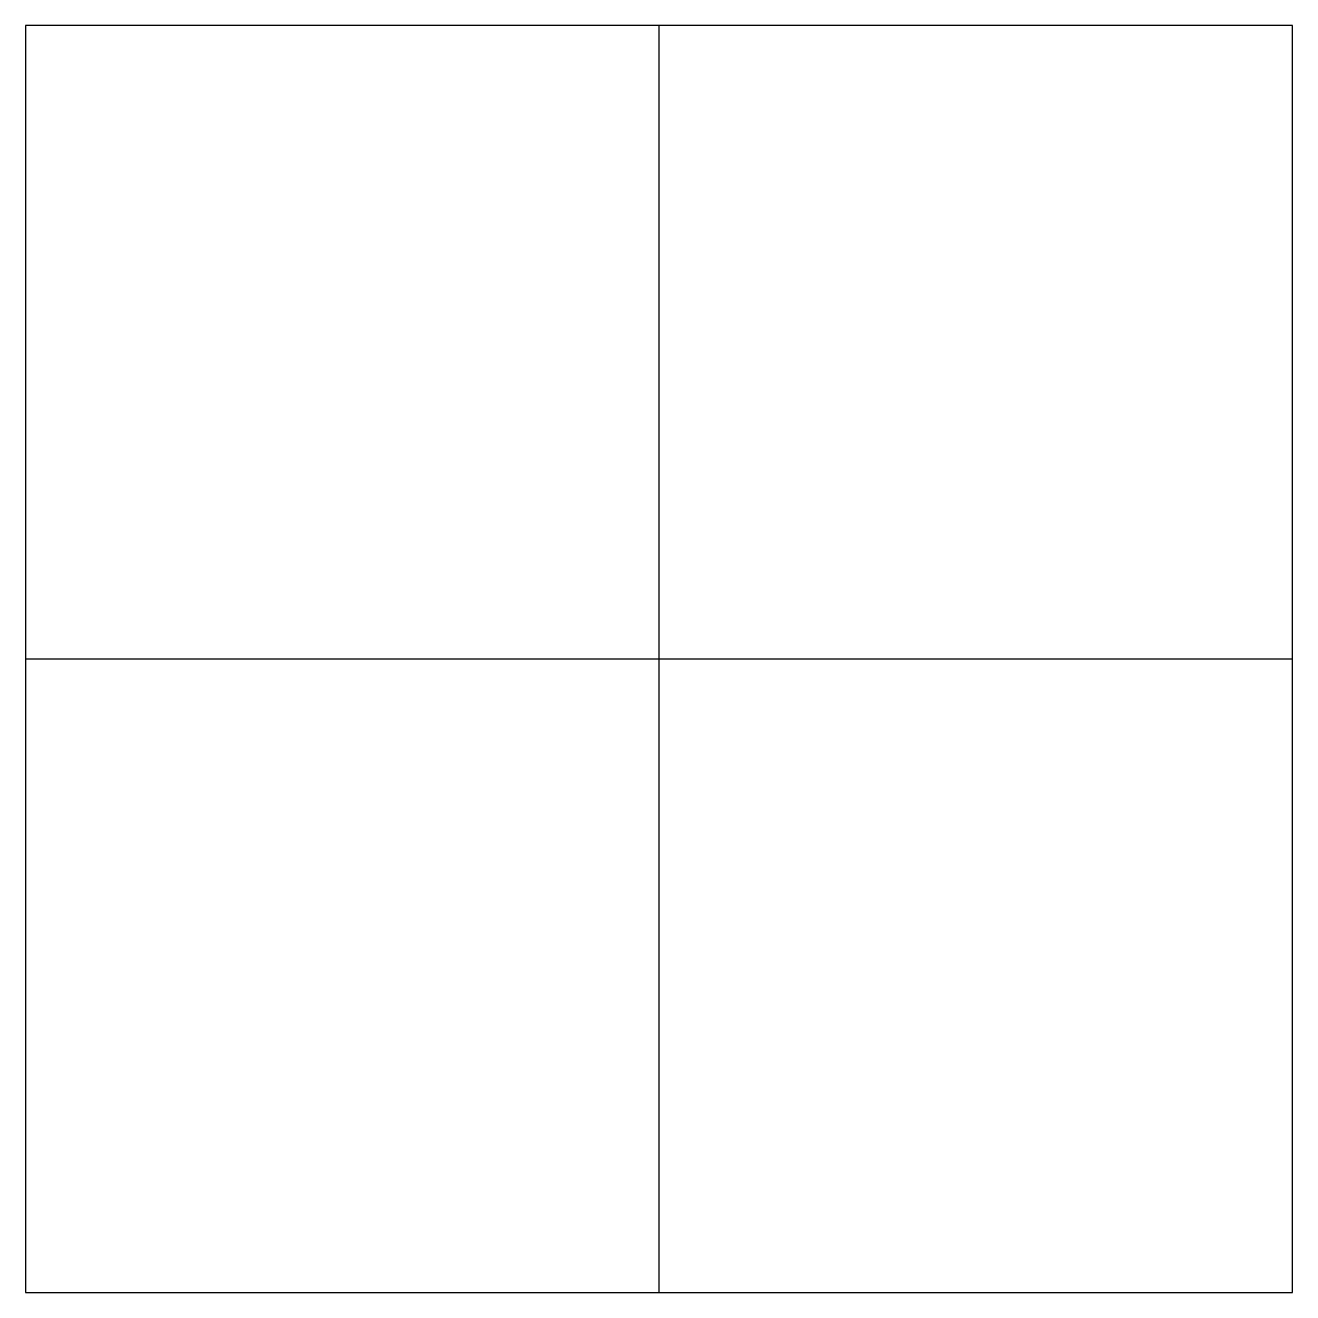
# Model space of a CAD drawing. Extents: x -2 to 2, y -2 to 2.
import ezdxf

# ---------------------------------------------------------------- set-up
doc = ezdxf.new("R2010")
doc.units = 0
doc.header["$LTSCALE"] = 0.2

msp = doc.modelspace()

# ---------------------------------------------------------------- linework, layer by layer
for p, q in [((0, 2), (0, -2)), ((-2, 0), (2, 0))]:
    msp.add_line(p, q)
at = {"flags": 128}
msp.add_lwpolyline([(-2, -2), (2, -2), (2, 2), (-2, 2)], close=True, dxfattribs=at)
msp.add_solid([(2, -2), (2, 2), (2, -2)])

doc.saveas('drawing.dxf')
